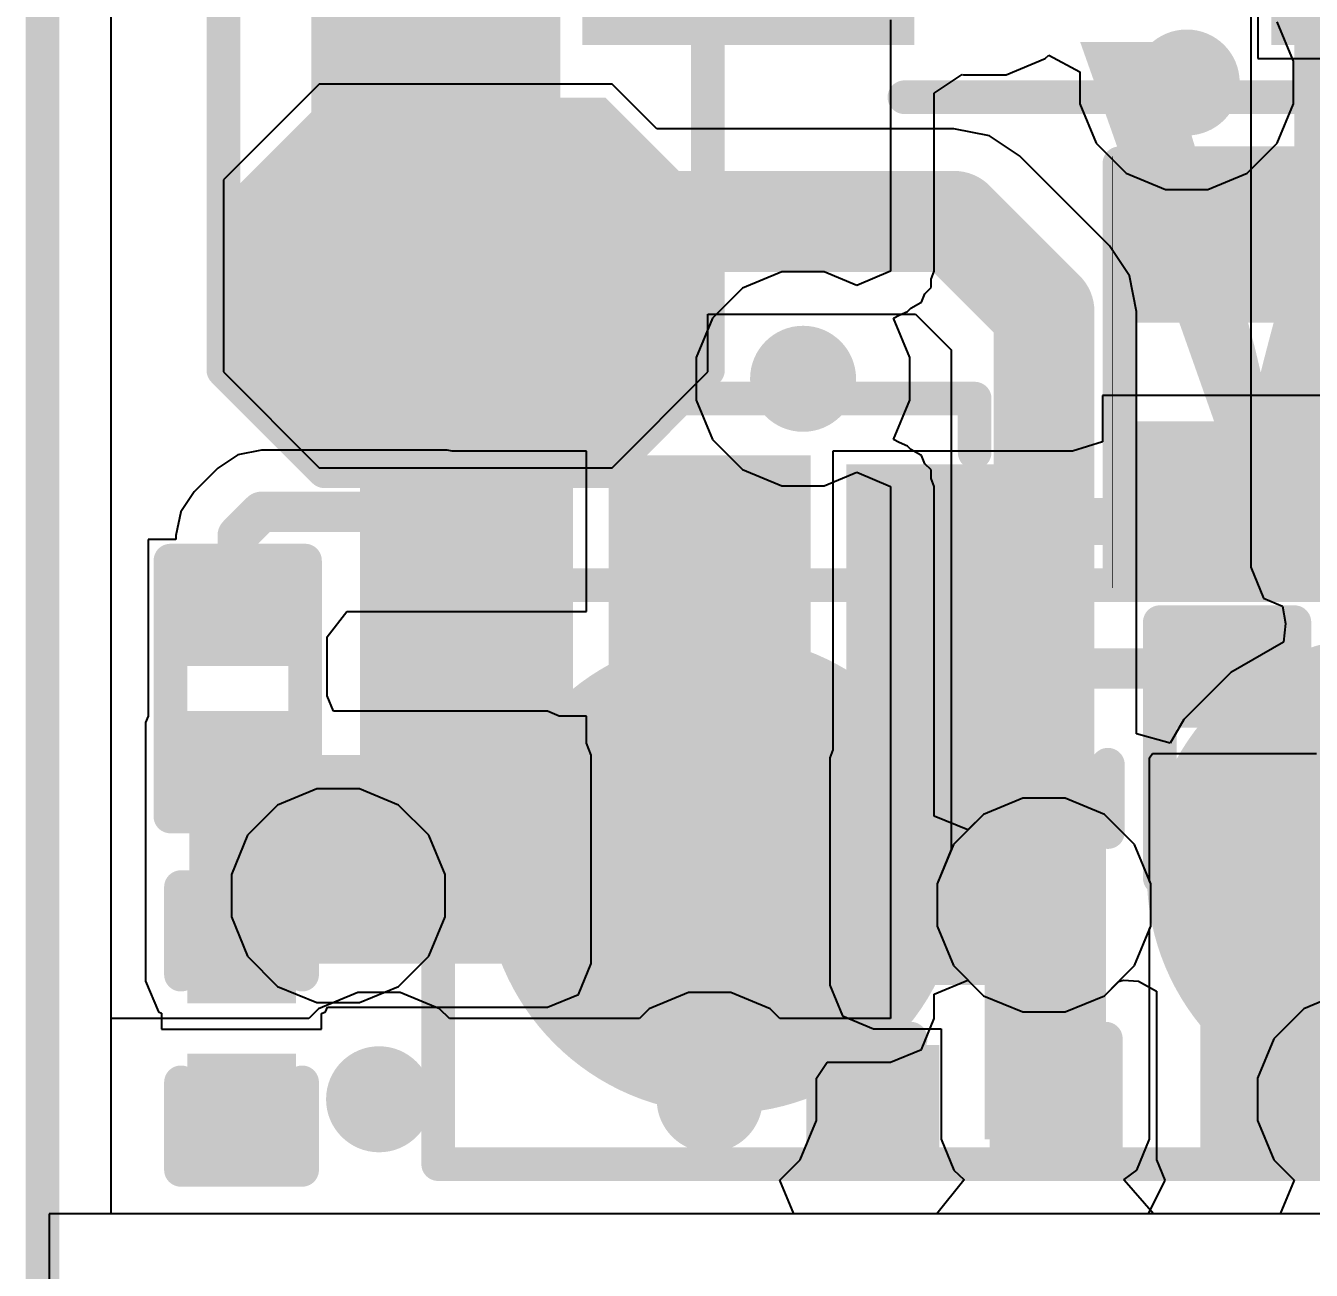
# Model space of a CAD drawing. Header units: inches. Extents: x 0 to 5429, y 0 to 5429.
# Drawn here: x -0.064 to 4.788, y 8.194 to 12.889 of the extents above; entities that cross this region are included whole.
import ezdxf

# ---------------------------------------------------------------- set-up
doc = ezdxf.new("R2010")
doc.units = ezdxf.units.IN
for name, color, linetype in [('Board Outline', 216, 'Continuous'), ('Bottom Layer', 5, 'Continuous'), ('Bottom Overlay', 54, 'Continuous'), ('Bottom Paste', 16, 'Continuous'), ('Bottom Solder', 6, 'Continuous'), ('Ground', 16, 'Continuous'), ('Multi-Layer', 9, 'Continuous'), ('Power', 76, 'Continuous'), ('Top Layer', 1, 'Continuous'), ('Top Overlay', 2, 'Continuous'), ('Top Paste', 8, 'Continuous'), ('Top Solder', 216, 'Continuous'), ('Via Holes', 16, 'Continuous')]:
    doc.layers.add(name, color=color, linetype=linetype)
doc.styles.add('Arial_Bold', font='', dxfattribs={"height": 0.2})
doc.styles.get('Arial_Bold').set_extended_font_data('Arial', bold=True)

# ---------------------------------------------------------------- blocks, each defined once
blk = doc.blocks.new('R___0402_3')
at = {"layer": 'Top Layer'}
for points in [[(-0.6985, -0.3175), (-0.6985, 0.3175), (-0.2413, 0.3175), (-0.2413, -0.3175)], [(0.2413, -0.3175), (0.2413, 0.3175), (0.6985, 0.3175), (0.6985, -0.3175)]]:
    blk.add_hatch(color=1, dxfattribs=at).paths.add_polyline_path(points)
at = {"layer": 'Top Paste'}
for points in [[(-0.6985, -0.3175), (-0.6985, 0.3175), (-0.2413, 0.3175), (-0.2413, -0.3175)], [(0.2413, -0.3175), (0.2413, 0.3175), (0.6985, 0.3175), (0.6985, -0.3175)]]:
    blk.add_hatch(color=8, dxfattribs=at).paths.add_polyline_path(points)
at = {"layer": 'Top Solder'}
for points in [[(-0.7535, -0.3725), (-0.7535, 0.3725), (-0.1863, 0.3725), (-0.1863, -0.3725)], [(0.1863, -0.3725), (0.1863, 0.3725), (0.7535, 0.3725), (0.7535, -0.3725)]]:
    blk.add_hatch(color=216, dxfattribs=at).paths.add_polyline_path(points)
at = {"layer": 'Top Overlay'}
for points, const_width in [([(0.7874, 0.4064), (-0.7874, 0.4064)], 0.127), ([(-0.7874, -0.4064), (-0.7874, 0.4064)], 0.127), ([(0.7874, -0.4064), (0.7874, 0.4064)], 0.127), ([(0.7874, -0.4064), (-0.7874, -0.4064)], 0.127), ([(0.8128, -0.4318), (-0.8128, -0.4318)], 0.00323)]:
    blk.add_lwpolyline(points, dxfattribs=dict(at, const_width=const_width))
for points, const_width in [([(-0.8191, 0.4064, 1), (-0.7556, 0.4064, 1)], 0.0635), ([(-0.8191, 0.4064, 1), (-0.7556, 0.4064, 1)], 0.0635), ([(0.7556, 0.4064, 1), (0.8191, 0.4064, 1)], 0.0635), ([(0.7556, 0.4064, 1), (0.8191, 0.4064, 1)], 0.0635), ([(-0.8191, -0.4064, 1), (-0.7556, -0.4064, 1)], 0.0635), ([(-0.8191, -0.4064, 1), (-0.7556, -0.4064, 1)], 0.0635), ([(0.7556, -0.4064, 1), (0.8191, -0.4064, 1)], 0.0635), ([(0.7556, -0.4064, 1), (0.8191, -0.4064, 1)], 0.0635), ([(-0.8136, -0.4318, 1), (-0.812, -0.4318, 1)], 0.00161), ([(0.812, -0.4318, 1), (0.8136, -0.4318, 1)], 0.00161)]:
    blk.add_lwpolyline(points, format="xyb", close=True, dxfattribs=dict(at, const_width=const_width))
blk = doc.blocks.new('POGO_6_P___B_7')
at = {"layer": 'Bottom Layer'}
h = blk.add_hatch(color=5, dxfattribs=at)
edge = h.paths.add_edge_path()
edge.add_arc((-5, 0), 0.8, 0, 360)
h = blk.add_hatch(color=5, dxfattribs=at)
edge = h.paths.add_edge_path()
edge.add_arc((-2.5, 0), 0.8, 0, 360)
at = {"layer": 'Bottom Paste'}
h = blk.add_hatch(color=16, dxfattribs=at)
edge = h.paths.add_edge_path()
edge.add_arc((-5, 0), 0.8, 0, 360)
h = blk.add_hatch(color=16, dxfattribs=at)
edge = h.paths.add_edge_path()
edge.add_arc((-2.5, 0), 0.8, 0, 360)
at = {"layer": 'Bottom Solder'}
h = blk.add_hatch(color=6, dxfattribs=at)
edge = h.paths.add_edge_path()
edge.add_arc((-5, 0), 0.9016, 0, 360)
h = blk.add_hatch(color=6, dxfattribs=at)
edge = h.paths.add_edge_path()
edge.add_arc((-2.5, 0), 0.9016, 0, 360)
at = {"layer": 'Bottom Overlay', "const_width": 0.127}
for points in [[(-6.076, -1.0922), (-6.076, 1.0922)], [(-6.076, 1.0922), (8.6614, 1.0922)], [(-6.3554, 0), (-6.3554, 0.254)], [(-6.3554, 0.254), (-6.2284, 0.127)], [(-6.3554, 0), (-6.2284, 0.127)], [(-6.076, -1.0922), (8.6614, -1.0922)]]:
    blk.add_lwpolyline(points, dxfattribs=at)
at = {"layer": 'Bottom Overlay', "const_width": 0.0635}
for points in [[(-6.1078, 1.0922, 1), (-6.0443, 1.0922, 1)], [(-6.1078, 1.0922, 1), (-6.0443, 1.0922, 1)], [(-6.3872, 0.254, 1), (-6.3237, 0.254, 1)], [(-6.3872, 0.254, 1), (-6.3237, 0.254, 1)], [(-6.2602, 0.127, 1), (-6.1967, 0.127, 1)], [(-6.2602, 0.127, 1), (-6.1967, 0.127, 1)], [(-6.3872, 0, 1), (-6.3237, 0, 1)], [(-6.3872, 0, 1), (-6.3237, 0, 1)], [(-6.1078, -1.0922, 1), (-6.0443, -1.0922, 1)], [(-6.1078, -1.0922, 1), (-6.0443, -1.0922, 1)]]:
    blk.add_lwpolyline(points, format="xyb", close=True, dxfattribs=at)
blk = doc.blocks.new('TSOT_23_8_15')
at = {"layer": 'Top Layer'}
for points in [[(-0.775, 0.75), (-1.825, 0.75), (-1.825, 1.2), (-0.775, 1.2)], [(1.825, 0.75), (0.775, 0.75), (0.775, 1.2), (1.825, 1.2)], [(-0.775, 0.1), (-1.825, 0.1), (-1.825, 0.55), (-0.775, 0.55)], [(1.825, 0.1), (0.775, 0.1), (0.775, 0.55), (1.825, 0.55)], [(-0.775, -0.55), (-1.825, -0.55), (-1.825, -0.1), (-0.775, -0.1)], [(1.825, -0.55), (0.775, -0.55), (0.775, -0.1), (1.825, -0.1)], [(-0.775, -1.2), (-1.825, -1.2), (-1.825, -0.75), (-0.775, -0.75)], [(1.825, -1.2), (0.775, -1.2), (0.775, -0.75), (1.825, -0.75)]]:
    blk.add_hatch(color=1, dxfattribs=at).paths.add_polyline_path(points)
at = {"layer": 'Top Paste'}
for points in [[(-0.775, 0.75), (-1.825, 0.75), (-1.825, 1.2), (-0.775, 1.2)], [(1.825, 0.75), (0.775, 0.75), (0.775, 1.2), (1.825, 1.2)], [(-0.775, 0.1), (-1.825, 0.1), (-1.825, 0.55), (-0.775, 0.55)], [(1.825, 0.1), (0.775, 0.1), (0.775, 0.55), (1.825, 0.55)], [(-0.775, -0.55), (-1.825, -0.55), (-1.825, -0.1), (-0.775, -0.1)], [(1.825, -0.55), (0.775, -0.55), (0.775, -0.1), (1.825, -0.1)], [(-0.775, -1.2), (-1.825, -1.2), (-1.825, -0.75), (-0.775, -0.75)], [(1.825, -1.2), (0.775, -1.2), (0.775, -0.75), (1.825, -0.75)]]:
    blk.add_hatch(color=8, dxfattribs=at).paths.add_polyline_path(points)
at = {"layer": 'Top Solder'}
for points in [[(-0.6734, 0.6484), (-1.9266, 0.6484), (-1.9266, 1.3016), (-0.6734, 1.3016)], [(1.9266, 0.6484), (0.6734, 0.6484), (0.6734, 1.3016), (1.9266, 1.3016)], [(-0.6734, -0.0016), (-1.9266, -0.0016), (-1.9266, 0.6516), (-0.6734, 0.6516)], [(1.9266, -0.0016), (0.6734, -0.0016), (0.6734, 0.6516), (1.9266, 0.6516)], [(-0.6734, -0.6516), (-1.9266, -0.6516), (-1.9266, 0.0016), (-0.6734, 0.0016)], [(1.9266, -0.6516), (0.6734, -0.6516), (0.6734, 0.0016), (1.9266, 0.0016)], [(-0.6734, -1.3016), (-1.9266, -1.3016), (-1.9266, -0.6484), (-0.6734, -0.6484)], [(1.9266, -1.3016), (0.6734, -1.3016), (0.6734, -0.6484), (1.9266, -0.6484)]]:
    blk.add_hatch(color=216, dxfattribs=at).paths.add_polyline_path(points)
at = {"layer": 'Top Overlay', "const_width": 0.127}
for points in [[(-0.7112, 1.4986), (0.762, 1.4986)], [(-2.1082, 1.1176), (-1.9812, 0.9906)], [(-2.1082, 0.8636), (-2.1082, 1.1176)], [(-2.1082, 0.8636), (-1.9812, 0.9906)], [(-0.7112, -1.4986), (0.762, -1.4986)], [(-0.6096, -1.4986), (0.5842, -1.4986)]]:
    blk.add_lwpolyline(points, dxfattribs=at)
at = {"layer": 'Top Overlay', "const_width": 0.0635}
for points in [[(-0.7429, 1.4986, 1), (-0.6794, 1.4986, 1)], [(0.7302, 1.4986, 1), (0.7937, 1.4986, 1)], [(-2.1399, 1.1176, 1), (-2.0764, 1.1176, 1)], [(-2.1399, 1.1176, 1), (-2.0764, 1.1176, 1)], [(-2.013, 0.9906, 1), (-1.9494, 0.9906, 1)], [(-2.013, 0.9906, 1), (-1.9494, 0.9906, 1)], [(-2.1399, 0.8636, 1), (-2.0764, 0.8636, 1)], [(-2.1399, 0.8636, 1), (-2.0764, 0.8636, 1)], [(-0.7429, -1.4986, 1), (-0.6794, -1.4986, 1)], [(-0.6413, -1.4986, 1), (-0.5778, -1.4986, 1)], [(0.5524, -1.4986, 1), (0.6159, -1.4986, 1)], [(0.7302, -1.4986, 1), (0.7937, -1.4986, 1)]]:
    blk.add_lwpolyline(points, format="xyb", close=True, dxfattribs=at)
blk = doc.blocks.new('DFN_6_EP_2_2__24')
at = {"layer": 'Top Layer'}
for points in [[(-0.28, 0.685), (0.28, 0.685), (0.28, -0.685), (-0.28, -0.685)], [(-1.2175, 0.65), (-0.6175, 0.65), (-0.6175, 0.35), (-1.2175, 0.35)], [(0.6175, 0.65), (1.2175, 0.65), (1.2175, 0.35), (0.6175, 0.35)], [(-1.2175, 0.15), (-0.6175, 0.15), (-0.6175, -0.15), (-1.2175, -0.15)], [(0.6175, 0.15), (1.2175, 0.15), (1.2175, -0.15), (0.6175, -0.15)], [(-1.2175, -0.35), (-0.6175, -0.35), (-0.6175, -0.65), (-1.2175, -0.65)], [(0.6175, -0.35), (1.2175, -0.35), (1.2175, -0.65), (0.6175, -0.65)]]:
    blk.add_hatch(color=1, dxfattribs=at).paths.add_polyline_path(points)
at = {"layer": 'Top Paste'}
for points in [[(-0.28, 0.685), (0.28, 0.685), (0.28, -0.685), (-0.28, -0.685)], [(-1.2175, 0.65), (-0.6175, 0.65), (-0.6175, 0.35), (-1.2175, 0.35)], [(0.6175, 0.65), (1.2175, 0.65), (1.2175, 0.35), (0.6175, 0.35)], [(-1.2175, 0.15), (-0.6175, 0.15), (-0.6175, -0.15), (-1.2175, -0.15)], [(0.6175, 0.15), (1.2175, 0.15), (1.2175, -0.15), (0.6175, -0.15)], [(-1.2175, -0.35), (-0.6175, -0.35), (-0.6175, -0.65), (-1.2175, -0.65)], [(0.6175, -0.35), (1.2175, -0.35), (1.2175, -0.65), (0.6175, -0.65)]]:
    blk.add_hatch(color=8, dxfattribs=at).paths.add_polyline_path(points)
at = {"layer": 'Top Solder'}
for points in [[(-0.3816, 0.7866), (0.3816, 0.7866), (0.3816, -0.7866), (-0.3816, -0.7866)], [(-1.3191, 0.7516), (-0.5159, 0.7516), (-0.5159, 0.2484), (-1.3191, 0.2484)], [(0.5159, 0.7516), (1.3191, 0.7516), (1.3191, 0.2484), (0.5159, 0.2484)], [(-1.3191, 0.2516), (-0.5159, 0.2516), (-0.5159, -0.2516), (-1.3191, -0.2516)], [(0.5159, 0.2516), (1.3191, 0.2516), (1.3191, -0.2516), (0.5159, -0.2516)], [(-1.3191, -0.2484), (-0.5159, -0.2484), (-0.5159, -0.7516), (-1.3191, -0.7516)], [(0.5159, -0.2484), (1.3191, -0.2484), (1.3191, -0.7516), (0.5159, -0.7516)]]:
    blk.add_hatch(color=216, dxfattribs=at).paths.add_polyline_path(points)
at = {"layer": 'Top Overlay', "const_width": 0.127}
for points in [[(1, 1), (-1, 1)], [(-1, 1), (-1, 0.7968)], [(1, 1), (1, 0.7968)], [(-1.376, 0.508), (-1.503, 0.635)], [(-1.503, 0.635), (-1.503, 0.381)], [(-1.376, 0.508), (-1.503, 0.381)], [(-1, -0.7968), (-1, -1)], [(1, -0.7968), (1, -1)], [(1, -1), (-1, -1)]]:
    blk.add_lwpolyline(points, dxfattribs=at)
at = {"layer": 'Top Overlay', "const_width": 0.0635}
for points in [[(-1.0318, 1, 1), (-0.9683, 1, 1)], [(-1.0318, 1, 1), (-0.9683, 1, 1)], [(0.9683, 1, 1), (1.0318, 1, 1)], [(0.9683, 1, 1), (1.0318, 1, 1)], [(-1.0318, 0.7968, 1), (-0.9683, 0.7968, 1)], [(0.9683, 0.7968, 1), (1.0318, 0.7968, 1)], [(-1.5347, 0.635, 1), (-1.4712, 0.635, 1)], [(-1.5347, 0.635, 1), (-1.4712, 0.635, 1)], [(-1.4077, 0.508, 1), (-1.3442, 0.508, 1)], [(-1.4077, 0.508, 1), (-1.3442, 0.508, 1)], [(-1.5347, 0.381, 1), (-1.4712, 0.381, 1)], [(-1.5347, 0.381, 1), (-1.4712, 0.381, 1)], [(-1.0318, -0.7968, 1), (-0.9683, -0.7968, 1)], [(0.9683, -0.7968, 1), (1.0318, -0.7968, 1)], [(-1.0318, -1, 1), (-0.9683, -1, 1)], [(-1.0318, -1, 1), (-0.9683, -1, 1)], [(0.9683, -1, 1), (1.0318, -1, 1)], [(0.9683, -1, 1), (1.0318, -1, 1)]]:
    blk.add_lwpolyline(points, format="xyb", close=True, dxfattribs=at)
blk = doc.blocks.new('2_T____P___B_31')
at = {"layer": 'Bottom Layer'}
for points in [[(0.2857, 0.762), (-0.2857, 0.762), (-0.5715, 0.4763), (-0.5715, -0.4763), (-0.2857, -0.762), (0.2857, -0.762), (0.5715, -0.4763), (0.5715, 0.4763)], [(2.2858, 0.762), (1.7143, 0.762), (1.4285, 0.4763), (1.4285, -0.4763), (1.7143, -0.762), (2.2858, -0.762), (2.5715, -0.4763), (2.5715, 0.4763)]]:
    blk.add_hatch(color=5, dxfattribs=at).paths.add_polyline_path(points)
at = {"layer": 'Bottom Paste'}
for points in [[(0.2857, 0.762), (-0.2857, 0.762), (-0.5715, 0.4763), (-0.5715, -0.4763), (-0.2857, -0.762), (0.2857, -0.762), (0.5715, -0.4763), (0.5715, 0.4763)], [(2.2858, 0.762), (1.7143, 0.762), (1.4285, 0.4763), (1.4285, -0.4763), (1.7143, -0.762), (2.2858, -0.762), (2.5715, -0.4763), (2.5715, 0.4763)]]:
    blk.add_hatch(color=16, dxfattribs=at).paths.add_polyline_path(points)
at = {"layer": 'Bottom Solder'}
for points in [[(0.3366, 0.8636), (-0.3366, 0.8636), (-0.6731, 0.5271), (-0.6731, -0.5271), (-0.3366, -0.8636), (0.3366, -0.8636), (0.6731, -0.5271), (0.6731, 0.5271)], [(2.3366, 0.8636), (1.6635, 0.8636), (1.3269, 0.5271), (1.3269, -0.5271), (1.6635, -0.8636), (2.3366, -0.8636), (2.6731, -0.5271), (2.6731, 0.5271)]]:
    blk.add_hatch(color=6, dxfattribs=at).paths.add_polyline_path(points)
at = {"layer": 'Bottom Overlay', "const_width": 0.127}
for points in [[(-0.7366, 0.5334), (-0.3556, 0.9144)], [(2.3556, 0.9144), (-0.3556, 0.9144)], [(2.7366, 0.5334), (2.3556, 0.9144)], [(-0.7366, -0.5334), (-0.7366, 0.5334)], [(2.7366, -0.5334), (2.7366, 0.5334)], [(-0.3556, -0.9144), (-0.7366, -0.5334)], [(2.3556, -0.9144), (2.7366, -0.5334)], [(2.3556, -0.9144), (-0.3556, -0.9144)]]:
    blk.add_lwpolyline(points, dxfattribs=at)
at = {"layer": 'Bottom Overlay', "const_width": 0.0635}
for points in [[(-0.3874, 0.9144, 1), (-0.3239, 0.9144, 1)], [(-0.3874, 0.9144, 1), (-0.3239, 0.9144, 1)], [(2.3239, 0.9144, 1), (2.3874, 0.9144, 1)], [(2.3239, 0.9144, 1), (2.3874, 0.9144, 1)], [(-0.7683, 0.5334, 1), (-0.7048, 0.5334, 1)], [(-0.7683, 0.5334, 1), (-0.7048, 0.5334, 1)], [(2.7049, 0.5334, 1), (2.7684, 0.5334, 1)], [(2.7049, 0.5334, 1), (2.7684, 0.5334, 1)], [(-0.7683, -0.5334, 1), (-0.7048, -0.5334, 1)], [(-0.7683, -0.5334, 1), (-0.7048, -0.5334, 1)], [(2.7049, -0.5334, 1), (2.7684, -0.5334, 1)], [(2.7049, -0.5334, 1), (2.7684, -0.5334, 1)], [(-0.3874, -0.9144, 1), (-0.3239, -0.9144, 1)], [(-0.3874, -0.9144, 1), (-0.3239, -0.9144, 1)], [(2.3239, -0.9144, 1), (2.3874, -0.9144, 1)], [(2.3239, -0.9144, 1), (2.3874, -0.9144, 1)]]:
    blk.add_lwpolyline(points, format="xyb", close=True, dxfattribs=at)
blk = doc.blocks.new('R___0201_43')
at = {"layer": 'Top Layer'}
for points in [[(-0.41, 0.185), (-0.14, 0.185), (-0.14, -0.185), (-0.41, -0.185)], [(0.14, 0.185), (0.41, 0.185), (0.41, -0.185), (0.14, -0.185)]]:
    blk.add_hatch(color=1, dxfattribs=at).paths.add_polyline_path(points)
at = {"layer": 'Top Paste'}
for points in [[(-0.41, 0.185), (-0.14, 0.185), (-0.14, -0.185), (-0.41, -0.185)], [(0.14, 0.185), (0.41, 0.185), (0.41, -0.185), (0.14, -0.185)]]:
    blk.add_hatch(color=8, dxfattribs=at).paths.add_polyline_path(points)
at = {"layer": 'Top Solder'}
for points in [[(-0.465, 0.24), (-0.085, 0.24), (-0.085, -0.24), (-0.465, -0.24)], [(0.085, 0.24), (0.465, 0.24), (0.465, -0.24), (0.085, -0.24)]]:
    blk.add_hatch(color=216, dxfattribs=at).paths.add_polyline_path(points)
at = {"layer": 'Top Overlay', "const_width": 0.127}
for points in [[(-0.4826, 0.254), (0.4826, 0.254)], [(-0.4826, 0.254), (-0.4826, -0.254)], [(0.4826, 0.254), (0.4826, -0.254)], [(-0.4826, -0.254), (0.4826, -0.254)]]:
    blk.add_lwpolyline(points, dxfattribs=at)
at = {"layer": 'Top Overlay', "const_width": 0.0635}
for points in [[(-0.5143, 0.254, 1), (-0.4508, 0.254, 1)], [(-0.5143, 0.254, 1), (-0.4508, 0.254, 1)], [(0.4508, 0.254, 1), (0.5143, 0.254, 1)], [(0.4508, 0.254, 1), (0.5143, 0.254, 1)], [(-0.5143, -0.254, 1), (-0.4508, -0.254, 1)], [(-0.5143, -0.254, 1), (-0.4508, -0.254, 1)], [(0.4508, -0.254, 1), (0.5143, -0.254, 1)], [(0.4508, -0.254, 1), (0.5143, -0.254, 1)]]:
    blk.add_lwpolyline(points, format="xyb", close=True, dxfattribs=at)
blk = doc.blocks.new('R___0201_44')
at = {"layer": 'Top Layer'}
for points in [[(-0.41, 0.185), (-0.14, 0.185), (-0.14, -0.185), (-0.41, -0.185)], [(0.14, 0.185), (0.41, 0.185), (0.41, -0.185), (0.14, -0.185)]]:
    blk.add_hatch(color=1, dxfattribs=at).paths.add_polyline_path(points)
at = {"layer": 'Top Paste'}
for points in [[(-0.41, 0.185), (-0.14, 0.185), (-0.14, -0.185), (-0.41, -0.185)], [(0.14, 0.185), (0.41, 0.185), (0.41, -0.185), (0.14, -0.185)]]:
    blk.add_hatch(color=8, dxfattribs=at).paths.add_polyline_path(points)
at = {"layer": 'Top Solder'}
for points in [[(-0.465, 0.24), (-0.085, 0.24), (-0.085, -0.24), (-0.465, -0.24)], [(0.085, 0.24), (0.465, 0.24), (0.465, -0.24), (0.085, -0.24)]]:
    blk.add_hatch(color=216, dxfattribs=at).paths.add_polyline_path(points)
at = {"layer": 'Top Overlay', "const_width": 0.127}
for points in [[(-0.4826, 0.254), (-0.4826, -0.254)], [(-0.4826, 0.254), (0.4826, 0.254)], [(0.4826, 0.254), (0.4826, -0.254)], [(-0.4826, -0.254), (0.4826, -0.254)]]:
    blk.add_lwpolyline(points, dxfattribs=at)
at = {"layer": 'Top Overlay', "const_width": 0.0635}
for points in [[(-0.5143, 0.254, 1), (-0.4508, 0.254, 1)], [(-0.5143, 0.254, 1), (-0.4508, 0.254, 1)], [(0.4508, 0.254, 1), (0.5143, 0.254, 1)], [(0.4508, 0.254, 1), (0.5143, 0.254, 1)], [(-0.5143, -0.254, 1), (-0.4508, -0.254, 1)], [(-0.5143, -0.254, 1), (-0.4508, -0.254, 1)], [(0.4508, -0.254, 1), (0.5143, -0.254, 1)], [(0.4508, -0.254, 1), (0.5143, -0.254, 1)]]:
    blk.add_lwpolyline(points, format="xyb", close=True, dxfattribs=at)
blk = doc.blocks.new('C___0402_60')
at = {"layer": 'Top Layer'}
for points in [[(-0.6985, -0.3175), (-0.6985, 0.3175), (-0.2413, 0.3175), (-0.2413, -0.3175)], [(0.2413, -0.3175), (0.2413, 0.3175), (0.6985, 0.3175), (0.6985, -0.3175)]]:
    blk.add_hatch(color=1, dxfattribs=at).paths.add_polyline_path(points)
at = {"layer": 'Top Paste'}
for points in [[(-0.6985, -0.3175), (-0.6985, 0.3175), (-0.2413, 0.3175), (-0.2413, -0.3175)], [(0.2413, -0.3175), (0.2413, 0.3175), (0.6985, 0.3175), (0.6985, -0.3175)]]:
    blk.add_hatch(color=8, dxfattribs=at).paths.add_polyline_path(points)
at = {"layer": 'Top Solder'}
for points in [[(-0.7585, -0.3775), (-0.7585, 0.3775), (-0.1813, 0.3775), (-0.1813, -0.3775)], [(0.1813, -0.3775), (0.1813, 0.3775), (0.7585, 0.3775), (0.7585, -0.3775)]]:
    blk.add_hatch(color=216, dxfattribs=at).paths.add_polyline_path(points)
at = {"layer": 'Top Overlay', "const_width": 0.127}
for points in [[(-0.7874, 0.4064), (-0.2794, 0.4064)], [(-0.7874, 0.4064), (-0.7874, -0.4064)], [(0.2794, 0.4064), (0.7874, 0.4064)], [(0.7874, 0.4064), (0.7874, -0.4064)], [(-0.7874, -0.4064), (-0.2794, -0.4064)], [(0.2794, -0.4064), (0.7874, -0.4064)]]:
    blk.add_lwpolyline(points, dxfattribs=at)
at = {"layer": 'Top Overlay', "const_width": 0.0635}
for points in [[(-0.8191, 0.4064, 1), (-0.7556, 0.4064, 1)], [(-0.8191, 0.4064, 1), (-0.7556, 0.4064, 1)], [(-0.3111, 0.4064, 1), (-0.2477, 0.4064, 1)], [(0.2477, 0.4064, 1), (0.3111, 0.4064, 1)], [(0.7556, 0.4064, 1), (0.8191, 0.4064, 1)], [(0.7556, 0.4064, 1), (0.8191, 0.4064, 1)], [(-0.8191, -0.4064, 1), (-0.7556, -0.4064, 1)], [(-0.8191, -0.4064, 1), (-0.7556, -0.4064, 1)], [(-0.3111, -0.4064, 1), (-0.2477, -0.4064, 1)], [(0.2477, -0.4064, 1), (0.3111, -0.4064, 1)], [(0.7556, -0.4064, 1), (0.8191, -0.4064, 1)], [(0.7556, -0.4064, 1), (0.8191, -0.4064, 1)]]:
    blk.add_lwpolyline(points, format="xyb", close=True, dxfattribs=at)
blk = doc.blocks.new('CAP_0201_80')
at = {"layer": 'Top Layer'}
for points in [[(-0.45, 0.15), (-0.15, 0.15), (-0.15, -0.15), (-0.45, -0.15)], [(0.15, 0.15), (0.45, 0.15), (0.45, -0.15), (0.15, -0.15)]]:
    blk.add_hatch(color=1, dxfattribs=at).paths.add_polyline_path(points)
at = {"layer": 'Top Paste'}
for points in [[(-0.45, 0.15), (-0.15, 0.15), (-0.15, -0.15), (-0.45, -0.15)], [(0.15, 0.15), (0.45, 0.15), (0.45, -0.15), (0.15, -0.15)]]:
    blk.add_hatch(color=8, dxfattribs=at).paths.add_polyline_path(points)
at = {"layer": 'Top Solder'}
for points in [[(-0.505, 0.205), (-0.095, 0.205), (-0.095, -0.205), (-0.505, -0.205)], [(0.095, 0.205), (0.505, 0.205), (0.505, -0.205), (0.095, -0.205)]]:
    blk.add_hatch(color=216, dxfattribs=at).paths.add_polyline_path(points)
at = {"layer": 'Top Overlay', "const_width": 0.127}
for points in [[(-0.5334, 0.2286), (-0.5334, -0.2286)], [(-0.5334, 0.2286), (-0.2032, 0.2286)], [(0.2032, 0.2286), (0.5334, 0.2286)], [(0.5334, 0.2286), (0.5334, -0.2286)], [(-0.5334, -0.2286), (-0.2032, -0.2286)], [(0.2032, -0.2286), (0.5334, -0.2286)]]:
    blk.add_lwpolyline(points, dxfattribs=at)
at = {"layer": 'Top Overlay', "const_width": 0.0635}
for points in [[(-0.5651, 0.2286, 1), (-0.5016, 0.2286, 1)], [(-0.5651, 0.2286, 1), (-0.5016, 0.2286, 1)], [(-0.2349, 0.2286, 1), (-0.1714, 0.2286, 1)], [(0.1714, 0.2286, 1), (0.2349, 0.2286, 1)], [(0.5016, 0.2286, 1), (0.5651, 0.2286, 1)], [(0.5016, 0.2286, 1), (0.5651, 0.2286, 1)], [(-0.5651, -0.2286, 1), (-0.5016, -0.2286, 1)], [(-0.5651, -0.2286, 1), (-0.5016, -0.2286, 1)], [(-0.2349, -0.2286, 1), (-0.1714, -0.2286, 1)], [(0.1714, -0.2286, 1), (0.2349, -0.2286, 1)], [(0.5016, -0.2286, 1), (0.5651, -0.2286, 1)], [(0.5016, -0.2286, 1), (0.5651, -0.2286, 1)]]:
    blk.add_lwpolyline(points, format="xyb", close=True, dxfattribs=at)
blk = doc.blocks.new('CAP_0201_81')
at = {"layer": 'Top Layer'}
for points in [[(-0.45, 0.15), (-0.15, 0.15), (-0.15, -0.15), (-0.45, -0.15)], [(0.15, 0.15), (0.45, 0.15), (0.45, -0.15), (0.15, -0.15)]]:
    blk.add_hatch(color=1, dxfattribs=at).paths.add_polyline_path(points)
at = {"layer": 'Top Paste'}
for points in [[(-0.45, 0.15), (-0.15, 0.15), (-0.15, -0.15), (-0.45, -0.15)], [(0.15, 0.15), (0.45, 0.15), (0.45, -0.15), (0.15, -0.15)]]:
    blk.add_hatch(color=8, dxfattribs=at).paths.add_polyline_path(points)
at = {"layer": 'Top Solder'}
for points in [[(-0.505, 0.205), (-0.095, 0.205), (-0.095, -0.205), (-0.505, -0.205)], [(0.095, 0.205), (0.505, 0.205), (0.505, -0.205), (0.095, -0.205)]]:
    blk.add_hatch(color=216, dxfattribs=at).paths.add_polyline_path(points)
at = {"layer": 'Top Overlay', "const_width": 0.127}
for points in [[(-0.5334, -0.2286), (-0.5334, 0.2286)], [(-0.5334, 0.2286), (-0.2032, 0.2286)], [(0.2032, 0.2286), (0.5334, 0.2286)], [(0.5334, -0.2286), (0.5334, 0.2286)], [(-0.5334, -0.2286), (-0.2032, -0.2286)], [(0.2032, -0.2286), (0.5334, -0.2286)]]:
    blk.add_lwpolyline(points, dxfattribs=at)
at = {"layer": 'Top Overlay', "const_width": 0.0635}
for points in [[(-0.5651, 0.2286, 1), (-0.5016, 0.2286, 1)], [(-0.5651, 0.2286, 1), (-0.5016, 0.2286, 1)], [(-0.2349, 0.2286, 1), (-0.1714, 0.2286, 1)], [(0.1714, 0.2286, 1), (0.2349, 0.2286, 1)], [(0.5016, 0.2286, 1), (0.5651, 0.2286, 1)], [(0.5016, 0.2286, 1), (0.5651, 0.2286, 1)], [(-0.5651, -0.2286, 1), (-0.5016, -0.2286, 1)], [(-0.5651, -0.2286, 1), (-0.5016, -0.2286, 1)], [(-0.2349, -0.2286, 1), (-0.1714, -0.2286, 1)], [(0.1714, -0.2286, 1), (0.2349, -0.2286, 1)], [(0.5016, -0.2286, 1), (0.5651, -0.2286, 1)], [(0.5016, -0.2286, 1), (0.5651, -0.2286, 1)]]:
    blk.add_lwpolyline(points, format="xyb", close=True, dxfattribs=at)

msp = doc.modelspace()

# ---------------------------------------------------------------- hatches: boundary and pattern name
at = {"layer": 'Bottom Layer'}
for points in [[(4.7244, 10.8458), (6.4516, 10.8458), (6.4516, 15.3924), (4.7244, 15.3924)], [(4.7244, 11.2014), (8.8138, 11.2014), (8.8138, 11.7602), (4.7244, 11.7602)], [(4.7244, 10.8458), (6.4516, 10.8458), (6.4516, 11.43), (4.7244, 11.43)], [(4.3688, 8.6106), (5.7658, 8.6106), (5.7658, 9.525), (4.3688, 9.525)]]:
    msp.add_hatch(color=5, dxfattribs=at).paths.add_polyline_path(points)
h = msp.add_hatch(color=5, dxfattribs=at)
edge = h.paths.add_edge_path()
edge.add_arc((4.318, 12.6746), 0.2, 0, 360)
h = msp.add_hatch(color=5, dxfattribs=at)
edge = h.paths.add_edge_path()
edge.add_arc((2.8702, 11.557), 0.2, 0, 360)
h = msp.add_hatch(color=5, dxfattribs=at)
edge = h.paths.add_edge_path()
edge.add_arc((1.1157, 9.607), 0.2, 0, 360)
h = msp.add_hatch(color=5, dxfattribs=at)
edge = h.paths.add_edge_path()
edge.add_arc((3.7794, 9.5718), 0.2, 0, 360)
h = msp.add_hatch(color=5, dxfattribs=at)
edge = h.paths.add_edge_path()
edge.add_arc((1.27, 8.8392), 0.2, 0, 360)
h = msp.add_hatch(color=5, dxfattribs=at)
edge = h.paths.add_edge_path()
edge.add_arc((2.5177, 8.8392), 0.2, 0, 360)
at = {"layer": 'Ground'}
h = msp.add_hatch(color=16, dxfattribs=at)
edge = h.paths.add_edge_path()
edge.add_arc((4.318, 12.6746), 0.2, 0, 360)
h = msp.add_hatch(color=16, dxfattribs=at)
edge = h.paths.add_edge_path()
edge.add_arc((2.8702, 11.557), 0.2, 0, 360)
h = msp.add_hatch(color=16, dxfattribs=at)
edge = h.paths.add_edge_path()
edge.add_arc((1.1157, 9.607), 0.2, 0, 360)
h = msp.add_hatch(color=16, dxfattribs=at)
edge = h.paths.add_edge_path()
edge.add_arc((3.7794, 9.5718), 0.2, 0, 360)
h = msp.add_hatch(color=16, dxfattribs=at)
edge = h.paths.add_edge_path()
edge.add_arc((1.27, 8.8392), 0.2, 0, 360)
h = msp.add_hatch(color=16, dxfattribs=at)
edge = h.paths.add_edge_path()
edge.add_arc((2.5177, 8.8392), 0.2, 0, 360)
at = {"layer": 'Power'}
h = msp.add_hatch(color=76, dxfattribs=at)
edge = h.paths.add_edge_path()
edge.add_arc((4.318, 12.6746), 0.2, 0, 360)
h = msp.add_hatch(color=76, dxfattribs=at)
edge = h.paths.add_edge_path()
edge.add_arc((2.8702, 11.557), 0.2, 0, 360)
h = msp.add_hatch(color=76, dxfattribs=at)
edge = h.paths.add_edge_path()
edge.add_arc((1.1157, 9.607), 0.2, 0, 360)
h = msp.add_hatch(color=76, dxfattribs=at)
edge = h.paths.add_edge_path()
edge.add_arc((3.7794, 9.5718), 0.2, 0, 360)
h = msp.add_hatch(color=76, dxfattribs=at)
edge = h.paths.add_edge_path()
edge.add_arc((1.27, 8.8392), 0.2, 0, 360)
h = msp.add_hatch(color=76, dxfattribs=at)
edge = h.paths.add_edge_path()
edge.add_arc((2.5177, 8.8392), 0.2, 0, 360)
at = {"layer": 'Top Layer'}
h = msp.add_hatch(color=1, dxfattribs=at)
edge = h.paths.add_edge_path()
edge.add_arc((4.318, 12.6746), 0.2, 0, 360)
h = msp.add_hatch(color=1, dxfattribs=at)
edge = h.paths.add_edge_path()
edge.add_arc((2.8702, 11.557), 0.2, 0, 360)
for points in [[(0.554, 9.2852), (0.951, 9.2852), (0.951, 10.2601), (0.554, 10.2601)], [(0.7362, 9.3513), (1.906, 9.3513), (1.906, 10.1378), (0.7362, 10.1378)], [(3.1356, 9.2702), (4.0132, 9.2702), (4.0132, 10.1275), (3.1356, 10.1275)], [(3.5558, 8.6882), (4.0132, 8.6882), (4.0132, 10.1275), (3.5558, 10.1275)]]:
    msp.add_hatch(color=1, dxfattribs=at).paths.add_polyline_path(points)
h = msp.add_hatch(color=1, dxfattribs=at)
edge = h.paths.add_edge_path()
edge.add_arc((1.1157, 9.607), 0.2, 0, 360)
h = msp.add_hatch(color=1, dxfattribs=at)
edge = h.paths.add_edge_path()
edge.add_arc((3.7794, 9.5718), 0.2, 0, 360)
h = msp.add_hatch(color=1, dxfattribs=at)
edge = h.paths.add_edge_path()
edge.add_arc((1.27, 8.8392), 0.2, 0, 360)
h = msp.add_hatch(color=1, dxfattribs=at)
edge = h.paths.add_edge_path()
edge.add_arc((2.5177, 8.8392), 0.2, 0, 360)
at = {"layer": 'Via Holes'}
h = msp.add_hatch(color=7, dxfattribs=at)
edge = h.paths.add_edge_path()
edge.add_arc((4.318, 12.6746), 0.1, 0, 360)
h = msp.add_hatch(color=7, dxfattribs=at)
edge = h.paths.add_edge_path()
edge.add_arc((2.8702, 11.557), 0.1, 0, 360)
h = msp.add_hatch(color=7, dxfattribs=at)
edge = h.paths.add_edge_path()
edge.add_arc((1.1157, 9.607), 0.1, 0, 360)
h = msp.add_hatch(color=7, dxfattribs=at)
edge = h.paths.add_edge_path()
edge.add_arc((3.7794, 9.5718), 0.1, 0, 360)
h = msp.add_hatch(color=7, dxfattribs=at)
edge = h.paths.add_edge_path()
edge.add_arc((1.27, 8.8392), 0.1, 0, 360)
h = msp.add_hatch(color=7, dxfattribs=at)
edge = h.paths.add_edge_path()
edge.add_arc((2.5177, 8.8392), 0.1, 0, 360)

# ---------------------------------------------------------------- linework, layer by layer
at = {"layer": 'Board Outline', "const_width": 0.127}
msp.add_lwpolyline([(0, 2), (0, 29)], dxfattribs=at)
at = {"layer": 'Bottom Layer'}
for p, q in [((0.259, 8.4074), (0.259, 14.6184)), ((4.5594, 13.9991), (4.5594, 11.7602)), ((1.0443, 12.6688), (0.6824, 12.3069)), ((2.1492, 12.6688), (1.0443, 12.6688)), ((2.3177, 12.5003), (2.1492, 12.6688)), ((3.4397, 12.5003), (2.3177, 12.5003)), ((3.5735, 12.4737), (3.4397, 12.5003)), ((3.6869, 12.3979), (3.5735, 12.4737)), ((4.0266, 12.0583), (3.6869, 12.3979)), ((0.6824, 12.3069), (0.6824, 11.583)), ((4.1024, 11.9449), (4.0266, 12.0583)), ((4.129, 11.8111), (4.1024, 11.9449)), ((2.5112, 11.583), (2.5112, 11.8011)), ((2.5112, 11.8011), (3.2949, 11.8011)), ((3.2949, 11.8011), (3.4297, 11.6662)), ((4.129, 10.2171), (4.129, 11.8111)), ((4.5594, 11.7602), (4.5594, 10.8458)), ((3.4297, 11.6662), (3.4297, 9.7813)), ((0.6824, 11.583), (1.0443, 11.221)), ((2.1492, 11.221), (2.5112, 11.583)), ((1.0443, 11.221), (2.1492, 11.221)), ((4.5594, 10.8458), (4.6078, 10.7292)), ((4.6078, 10.7292), (4.6789, 10.6997)), ((4.6789, 10.6997), (4.6908, 10.634)), ((4.6908, 10.634), (4.6829, 10.5635)), ((4.6829, 10.5635), (4.4844, 10.4489)), ((4.4844, 10.4489), (4.3071, 10.2716)), ((4.3071, 10.2716), (4.256, 10.1831)), ((4.256, 10.1831), (4.129, 10.2171)), ((1.0355, 10.0102), (0.8873, 9.9488)), ((1.1959, 10.0102), (1.0355, 10.0102)), ((1.344, 9.9488), (1.1959, 10.0102)), ((0.8873, 9.9488), (0.7738, 9.8354)), ((1.4575, 9.8354), (1.344, 9.9488)), ((0.7738, 9.8354), (0.7125, 9.6872)), ((1.5189, 9.6872), (1.4575, 9.8354)), ((3.4297, 9.7813), (3.3762, 9.652)), ((0.7125, 9.6872), (0.7125, 9.5268)), ((1.5189, 9.5268), (1.5189, 9.6872)), ((3.3762, 9.652), (3.3762, 9.4916)), ((0.7125, 9.5268), (0.7738, 9.3786)), ((1.4575, 9.3786), (1.5189, 9.5268)), ((3.3762, 9.4916), (3.4375, 9.3434)), ((0.7738, 9.3786), (0.8873, 9.2652)), ((1.344, 9.2652), (1.4575, 9.3786)), ((3.4375, 9.3434), (3.551, 9.2299)), ((4.0078, 9.2299), (4.0612, 9.2834)), ((4.0612, 9.2834), (4.079, 9.2887)), ((4.079, 9.2887), (4.1364, 9.2851)), ((4.1364, 9.2851), (4.2038, 9.2464)), ((0.8873, 9.2652), (1.0355, 9.2038)), ((1.1959, 9.2038), (1.344, 9.2652)), ((3.551, 9.2299), (3.6992, 9.1686)), ((3.8596, 9.1686), (4.0078, 9.2299)), ((4.2038, 9.2464), (4.2038, 8.6106)), ((1.0355, 9.2038), (1.1959, 9.2038)), ((3.6992, 9.1686), (3.8596, 9.1686)), ((4.2038, 8.6106), (4.2355, 8.5342)), ((4.2355, 8.5342), (4.173, 8.4072)), ((4.173, 8.4072), (0.259, 8.4074))]:
    msp.add_line(p, q, dxfattribs=at)
at = {"layer": 'Bottom Layer', "const_width": 0.381}
for points in [[(1.5968, 11.9449), (1.8026, 12.1507)], [(1.8026, 12.1507), (3.4397, 12.1507)], [(3.4397, 12.1507), (3.7794, 11.8111)], [(3.7794, 9.5718), (3.7794, 11.8111)]]:
    msp.add_lwpolyline(points, dxfattribs=at)
at = {"layer": 'Bottom Layer', "const_width": 0.1905}
for points in [[(1.7073, 12.1507, 1), (1.8978, 12.1507, 1)], [(1.7073, 12.1507, 1), (1.8978, 12.1507, 1)], [(3.3445, 12.1507, 1), (3.535, 12.1507, 1)], [(3.3445, 12.1507, 1), (3.535, 12.1507, 1)], [(1.5015, 11.9449, 1), (1.692, 11.9449, 1)], [(3.6841, 11.8111, 1), (3.8746, 11.8111, 1)], [(3.6841, 11.8111, 1), (3.8746, 11.8111, 1)], [(3.6841, 9.5718, 1), (3.8746, 9.5718, 1)]]:
    msp.add_lwpolyline(points, format="xyb", close=True, dxfattribs=at)
at = {"layer": 'Ground'}
for p, q in [((0.259, 8.4074), (0.259, 14.5472)), ((1.0355, 10.0102), (0.8873, 9.9488)), ((1.1959, 10.0102), (1.0355, 10.0102)), ((1.344, 9.9488), (1.1959, 10.0102)), ((0.8873, 9.9488), (0.7738, 9.8354)), ((1.4575, 9.8354), (1.344, 9.9488)), ((3.6992, 9.975), (3.551, 9.9136)), ((3.8596, 9.975), (3.6992, 9.975)), ((4.0078, 9.9136), (3.8596, 9.975)), ((3.551, 9.9136), (3.4375, 9.8001)), ((4.1212, 9.8001), (4.0078, 9.9136)), ((0.7738, 9.8354), (0.7125, 9.6872)), ((1.5189, 9.6872), (1.4575, 9.8354)), ((3.4375, 9.8001), (3.3762, 9.652)), ((4.1826, 9.652), (4.1212, 9.8001)), ((0.7125, 9.6872), (0.7125, 9.5268)), ((1.5189, 9.5268), (1.5189, 9.6872)), ((3.3762, 9.652), (3.3762, 9.4916)), ((4.1826, 9.4916), (4.1826, 9.652)), ((0.7125, 9.5268), (0.7738, 9.3786)), ((1.4575, 9.3786), (1.5189, 9.5268)), ((3.3762, 9.4916), (3.4375, 9.3434)), ((4.1212, 9.3434), (4.1826, 9.4916)), ((0.7738, 9.3786), (0.8873, 9.2652)), ((1.344, 9.2652), (1.4575, 9.3786)), ((3.4375, 9.3434), (3.551, 9.2299)), ((4.0078, 9.2299), (4.1212, 9.3434)), ((0.8873, 9.2652), (1.0355, 9.2038)), ((1.1959, 9.2038), (1.344, 9.2652)), ((3.551, 9.2299), (3.6992, 9.1686)), ((3.8596, 9.1686), (4.0078, 9.2299)), ((4.9083, 9.2424), (4.7601, 9.181)), ((1.0355, 9.2038), (1.1959, 9.2038)), ((4.7601, 9.181), (4.6467, 9.0676)), ((3.6992, 9.1686), (3.8596, 9.1686)), ((4.6467, 9.0676), (4.5853, 8.9194)), ((4.5853, 8.9194), (4.5853, 8.759)), ((4.5853, 8.759), (4.6467, 8.6108)), ((4.6467, 8.6108), (4.7233, 8.5342)), ((4.7233, 8.5342), (4.6712, 8.4072)), ((4.6712, 8.4072), (0.259, 8.4074))]:
    msp.add_line(p, q, dxfattribs=at)
at = {"layer": 'Multi-Layer'}
for p, q in [((0.0254, 8.4074), (0, -0.2032)), ((24.9936, 8.4063), (0.0254, 8.4074))]:
    msp.add_line(p, q, dxfattribs=at)
at = {"layer": 'Power'}
for p, q in [((0.259, 9.144), (0.259, 16.0528)), ((3.2004, 12.9113), (3.2004, 11.9629)), ((4.7212, 12.7548), (4.6598, 12.903)), ((3.6362, 12.7032), (3.7844, 12.7646)), ((3.7844, 12.7646), (3.7971, 12.7773)), ((3.7971, 12.7773), (3.9148, 12.7154)), ((3.9148, 12.7154), (3.9148, 12.5944)), ((4.7212, 12.5944), (4.7212, 12.7548)), ((3.3654, 12.6346), (3.471, 12.7052)), ((3.471, 12.7052), (3.4758, 12.7032)), ((3.4758, 12.7032), (3.6362, 12.7032)), ((3.3654, 11.9629), (3.3654, 12.6346)), ((3.9148, 12.5944), (3.9762, 12.4462)), ((4.6598, 12.4462), (4.7212, 12.5944)), ((3.9762, 12.4462), (4.0896, 12.3328)), ((4.5464, 12.3328), (4.6598, 12.4462)), ((4.0896, 12.3328), (4.2378, 12.2714)), ((4.3982, 12.2714), (4.5464, 12.3328)), ((4.2378, 12.2714), (4.3982, 12.2714)), ((2.79, 11.9602), (2.6418, 11.8988)), ((2.9504, 11.9602), (2.79, 11.9602)), ((3.0734, 11.9093), (2.9504, 11.9602)), ((3.2004, 11.9629), (3.0734, 11.9093)), ((3.353, 11.9332), (3.3654, 11.9629)), ((2.6418, 11.8988), (2.5284, 11.7854)), ((3.3298, 11.8772), (3.3533, 11.9009)), ((3.3533, 11.9009), (3.353, 11.9332)), ((3.2766, 11.8231), (3.3143, 11.8452)), ((3.3143, 11.8452), (3.317, 11.8463)), ((3.317, 11.8463), (3.3298, 11.8772)), ((3.212, 11.7854), (3.2329, 11.7976)), ((3.2329, 11.7976), (3.2646, 11.811)), ((3.2646, 11.811), (3.2766, 11.8231)), ((2.5284, 11.7854), (2.467, 11.6372)), ((3.2734, 11.6372), (3.212, 11.7854)), ((2.467, 11.6372), (2.467, 11.4768)), ((3.2734, 11.4768), (3.2734, 11.6372)), ((2.467, 11.4768), (2.5284, 11.3286)), ((3.212, 11.3286), (3.2734, 11.4768)), ((2.5284, 11.3286), (2.6418, 11.2152)), ((3.2329, 11.3164), (3.212, 11.3286)), ((3.2646, 11.303), (3.2329, 11.3164)), ((3.2766, 11.2909), (3.2646, 11.303)), ((3.3143, 11.2688), (3.2766, 11.2909)), ((3.317, 11.2677), (3.3143, 11.2688)), ((3.3298, 11.2368), (3.317, 11.2677)), ((2.6418, 11.2152), (2.79, 11.1538)), ((3.3533, 11.2131), (3.3298, 11.2368)), ((3.353, 11.1808), (3.3533, 11.2131)), ((2.9504, 11.1538), (3.0734, 11.2047)), ((3.0734, 11.2047), (3.2004, 11.1511)), ((3.3654, 11.1511), (3.353, 11.1808)), ((2.79, 11.1538), (2.9504, 11.1538)), ((3.2004, 11.1511), (3.2004, 9.144)), ((3.3654, 9.9076), (3.3654, 11.1511)), ((3.6992, 9.975), (3.551, 9.9136)), ((3.8596, 9.975), (3.6992, 9.975)), ((4.0078, 9.9136), (3.8596, 9.975)), ((3.4924, 9.855), (3.3654, 9.9076)), ((3.551, 9.9136), (3.4924, 9.855)), ((4.1212, 9.8001), (4.0078, 9.9136)), ((4.1826, 9.652), (4.1212, 9.8001)), ((4.1826, 9.4916), (4.1826, 9.652)), ((4.1212, 9.3434), (4.1826, 9.4916)), ((4.0078, 9.2299), (4.1212, 9.3434)), ((3.3654, 9.2359), (3.4924, 9.2885)), ((3.4924, 9.2885), (3.551, 9.2299)), ((1.1898, 9.2424), (1.0416, 9.181)), ((1.3502, 9.2424), (1.1898, 9.2424)), ((1.4984, 9.181), (1.3502, 9.2424)), ((2.4375, 9.2424), (2.2893, 9.181)), ((2.5979, 9.2424), (2.4375, 9.2424)), ((2.7461, 9.181), (2.5979, 9.2424)), ((3.3654, 9.144), (3.3654, 9.2359)), ((3.551, 9.2299), (3.6992, 9.1686)), ((3.8596, 9.1686), (4.0078, 9.2299)), ((1.0416, 9.181), (1.0046, 9.144)), ((1.5354, 9.144), (1.4984, 9.181)), ((2.2893, 9.181), (2.2523, 9.144)), ((2.7831, 9.144), (2.7461, 9.181)), ((1.0046, 9.144), (0.259, 9.144)), ((2.2523, 9.144), (1.5354, 9.144)), ((3.2004, 9.144), (2.7831, 9.144)), ((3.317, 9.0274), (3.3654, 9.144)), ((3.6992, 9.1686), (3.8596, 9.1686)), ((3.2004, 8.979), (3.317, 9.0274)), ((2.9209, 8.9194), (2.9608, 8.979)), ((2.9608, 8.979), (3.2004, 8.979)), ((2.9209, 8.759), (2.9209, 8.9194)), ((2.8595, 8.6108), (2.9209, 8.759)), ((2.783, 8.5343), (2.8595, 8.6108)), ((2.8352, 8.4073), (2.783, 8.5343)), ((6.3377, 8.4071), (2.8352, 8.4073))]:
    msp.add_line(p, q, dxfattribs=at)
at = {"layer": 'Top Layer'}
for p, q in [((0.259, 8.4074), (0.259, 14.2035)), ((4.5864, 13.4153), (4.5864, 12.7653)), ((4.5864, 12.7653), (5.9412, 12.7653)), ((4.9403, 11.4935), (4.0005, 11.4935)), ((4.0005, 11.4935), (4.0005, 11.3186)), ((4.0005, 11.3186), (3.8876, 11.2846)), ((0.7367, 11.2705), (0.6611, 11.22)), ((0.8259, 11.2882), (0.7367, 11.2705)), ((1.5273, 11.2882), (0.8259, 11.2882)), ((1.5455, 11.2846), (1.5273, 11.2882)), ((2.0526, 11.2846), (1.5455, 11.2846)), ((2.0526, 10.6798), (2.0526, 11.2846)), ((3.8876, 11.2846), (2.9828, 11.2846)), ((2.9828, 11.2846), (2.9828, 10.1569)), ((3.8876, 11.2846), (3.8876, 11.2846)), ((3.8876, 11.2846), (3.8876, 11.2846)), ((3.8876, 11.2846), (3.8876, 11.2846)), ((0.6611, 11.22), (0.5718, 11.1307)), ((0.5718, 11.1307), (0.5213, 11.0551)), ((0.5213, 11.0551), (0.5035, 10.9659)), ((0.5035, 10.9659), (0.5035, 10.951)), ((0.5035, 10.951), (0.3992, 10.951)), ((0.3992, 10.951), (0.3992, 10.2847)), ((1.074, 10.5834), (1.1478, 10.6798)), ((1.1478, 10.6798), (2.0526, 10.6798)), ((1.074, 10.3613), (1.074, 10.5834)), ((1.0982, 10.3028), (1.074, 10.3613)), ((1.906, 10.3028), (1.0982, 10.3028)), ((1.9499, 10.2846), (1.906, 10.3028)), ((0.3992, 10.2847), (0.389, 10.2601)), ((0.389, 10.2601), (0.389, 9.2852)), ((2.0526, 10.2846), (1.9499, 10.2846)), ((2.0526, 10.1821), (2.0526, 10.2846)), ((2.071, 10.1378), (2.0526, 10.1821)), ((2.9828, 10.1569), (2.9706, 10.1275)), ((4.1782, 10.1275), (4.1892, 10.144)), ((4.1892, 10.144), (4.8078, 10.144)), ((2.071, 9.3513), (2.071, 10.1378)), ((2.9706, 10.1275), (2.9706, 9.2702)), ((4.1782, 9.6626), (4.1782, 10.1275)), ((4.1826, 9.652), (4.1782, 9.6626)), ((4.1826, 9.4916), (4.1826, 9.652)), ((4.1782, 9.4809), (4.1826, 9.4916)), ((4.1782, 8.6882), (4.1782, 9.4809)), ((2.0226, 9.2347), (2.071, 9.3513)), ((0.389, 9.2852), (0.4373, 9.1686)), ((2.9706, 9.2702), (3.019, 9.1536)), ((1.906, 9.1864), (2.0226, 9.2347)), ((4.9083, 9.2424), (4.7601, 9.181)), ((1.0676, 9.1686), (1.075, 9.1864)), ((1.075, 9.1864), (1.906, 9.1864)), ((4.7601, 9.181), (4.6467, 9.0676)), ((0.4373, 9.1686), (0.4486, 9.1639)), ((0.4486, 9.1639), (0.4486, 9.1038)), ((1.0534, 9.1627), (1.0676, 9.1686)), ((1.0534, 9.1038), (1.0534, 9.1627)), ((3.019, 9.1536), (3.1356, 9.1053)), ((0.4486, 9.1038), (1.0534, 9.1038)), ((3.1356, 9.1053), (3.3908, 9.1053)), ((3.3908, 9.1053), (3.3908, 8.6882)), ((4.6467, 9.0676), (4.5853, 8.9194)), ((4.5853, 8.9194), (4.5853, 8.759)), ((4.5853, 8.759), (4.6467, 8.6108)), ((3.3908, 8.6882), (3.4391, 8.5716)), ((4.1298, 8.5716), (4.1782, 8.6882)), ((4.6467, 8.6108), (4.7233, 8.5342)), ((3.4391, 8.5716), (3.477, 8.5368)), ((4.0818, 8.5368), (4.1298, 8.5716)), ((3.4775, 8.5342), (3.3751, 8.4072)), ((3.477, 8.5368), (3.4775, 8.5342)), ((4.0814, 8.5342), (4.0818, 8.5368)), ((4.1922, 8.4072), (4.0814, 8.5342)), ((4.7233, 8.5342), (4.6712, 8.4072)), ((3.3751, 8.4072), (0.259, 8.4074)), ((4.6712, 8.4072), (4.1922, 8.4072))]:
    msp.add_line(p, q, dxfattribs=at)
for points, const_width in [([(4.3764, 11.0185), (4.4704, 11.1125)], 0.1778), ([(0.7366, 10.9659), (0.8259, 11.0551)], 0.1524), ([(0.8259, 11.0551), (1.5273, 11.0551)], 0.1524), ([(1.5273, 11.0551), (1.6002, 10.9822)], 0.1524), ([(3.4352, 10.9822), (3.4715, 11.0185)], 0.1778), ([(3.4715, 11.0185), (4.3764, 11.0185)], 0.1778), ([(0.7366, 10.6636), (0.7366, 10.9659)], 0.1524), ([(3.4352, 10.4822), (3.4534, 10.464)], 0.1524), ([(3.4534, 10.464), (4.4342, 10.464)], 0.1524), ([(4.4342, 10.464), (4.4686, 10.4296)], 0.1524)]:
    msp.add_lwpolyline(points, dxfattribs=dict(at, const_width=const_width))
for points, const_width in [([(4.4259, 11.1125, 1), (4.5148, 11.1125, 1)], 0.0889), ([(0.7878, 11.0551, 1), (0.864, 11.0551, 1)], 0.0762), ([(0.7878, 11.0551, 1), (0.864, 11.0551, 1)], 0.0762), ([(1.4892, 11.0551, 1), (1.5654, 11.0551, 1)], 0.0762), ([(1.4892, 11.0551, 1), (1.5654, 11.0551, 1)], 0.0762), ([(3.3908, 10.9822, 1), (3.4797, 10.9822, 1)], 0.0889), ([(3.427, 11.0185, 1), (3.5159, 11.0185, 1)], 0.0889), ([(3.427, 11.0185, 1), (3.5159, 11.0185, 1)], 0.0889), ([(4.3319, 11.0185, 1), (4.4208, 11.0185, 1)], 0.0889), ([(4.3319, 11.0185, 1), (4.4208, 11.0185, 1)], 0.0889), ([(0.6985, 10.9659, 1), (0.7747, 10.9659, 1)], 0.0762), ([(0.6985, 10.9659, 1), (0.7747, 10.9659, 1)], 0.0762), ([(1.5621, 10.9822, 1), (1.6383, 10.9822, 1)], 0.0762), ([(0.6985, 10.6636, 1), (0.7747, 10.6636, 1)], 0.0762), ([(3.3971, 10.4822, 1), (3.4733, 10.4822, 1)], 0.0762), ([(3.4153, 10.464, 1), (3.4915, 10.464, 1)], 0.0762), ([(3.4153, 10.464, 1), (3.4915, 10.464, 1)], 0.0762), ([(4.3961, 10.464, 1), (4.4723, 10.464, 1)], 0.0762), ([(4.3961, 10.464, 1), (4.4723, 10.464, 1)], 0.0762), ([(4.4305, 10.4296, 1), (4.5067, 10.4296, 1)], 0.0762)]:
    msp.add_lwpolyline(points, format="xyb", close=True, dxfattribs=dict(at, const_width=const_width))

# ---------------------------------------------------------------- block references
for name, p in [('TSOT_23_8_15', (3.9638, 14.1177)), ('POGO_6_P___B_7', (7.5692, 9.6868)), ('CAP_0201_81', (3.4794, 8.8392))]:
    msp.add_blockref(name, p)
for name, p, rotation in [('2_T____P___B_31', (1.5968, 13.9449), 270), ('C___0402_60', (1.4841, 13.3562), 90), ('R___0402_3', (4.4704, 11.5824), 270), ('DFN_6_EP_2_2__24', (2.5177, 10.4822), 180), ('R___0201_43', (0.7366, 10.3886), 90), ('R___0201_44', (4.4704, 10.1564), 90), ('CAP_0201_80', (0.751, 9.1062), 90)]:
    msp.add_blockref(name, p, dxfattribs=dict(rotation=rotation))

# ---------------------------------------------------------------- texts
at = {"layer": 'Bottom Overlay', "style": 'Arial_Bold', "text_generation_flag": 2}
msp.add_text('5V', height=1.5, rotation=360, dxfattribs=at).set_placement((6.4643, 11.3277))

doc.saveas('drawing.dxf')
